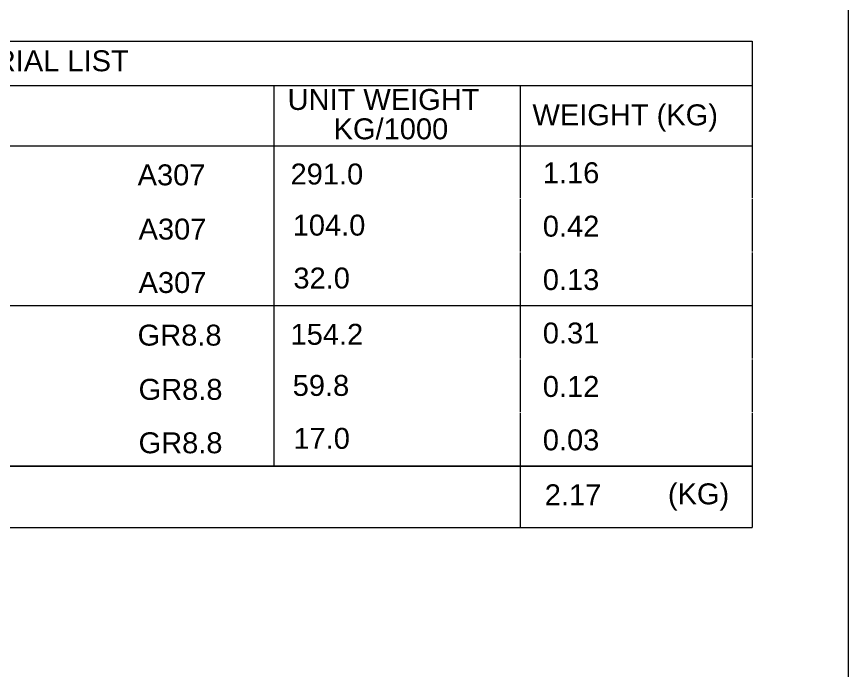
# Model space of a CAD drawing. Header units: millimetres. Extents: x 2 to 579, y 1 to 825.
# Drawn here: x 491.5 to 579, y 647.2 to 715.9 of the extents above; entities that cross this region are included whole.
import ezdxf

# ---------------------------------------------------------------- set-up
doc = ezdxf.new("R2010")
doc.units = ezdxf.units.MM
doc.linetypes.add('XKITLINE00', pattern=[0])
doc.layers.add('DrawingSheet', color=5, linetype='Continuous', lineweight=0)
doc.layers.add('OtherObjectType', color=7, linetype='Continuous', lineweight=0)
doc.styles.add('ARIAL_NARROW', font='ARIALN.TTF')

# ---------------------------------------------------------------- blocks, each defined once
blk = doc.blocks.new('*A120')
at = {"layer": 'DrawingSheet', "color": 5, "linetype": 'XKITLINE00', "lineweight": 0}
blk.add_line((579, 5), (579, 825), dxfattribs=at)
blk = doc.blocks.new('*A121')
at = {"layer": 'OtherObjectType', "color": 7, "linetype": 'XKITLINE00', "lineweight": 0}
for p, q in [((442.755, 713.35), (568.878, 713.35)), ((568.878, 713.35), (568.878, 702.35)), ((442.754, 708.702), (568.877, 708.703)), ((518.57, 708.706), (518.57, 702.35)), ((544.471, 708.689), (544.471, 702.35)), ((442.769, 702.353), (568.878, 702.352)), ((518.571, 702.35), (518.571, 696.731)), ((544.5, 702.347), (544.5, 696.847)), ((568.876, 702.349), (568.876, 696.849)), ((518.572, 696.73), (518.572, 691.112)), ((544.5, 696.728), (544.5, 691.228)), ((568.876, 696.728), (568.876, 691.228)), ((518.573, 691.111), (518.572, 685.494)), ((544.5, 691.11), (544.5, 685.504)), ((568.878, 691.111), (568.878, 685.501)), ((568.878, 685.501), (442.754, 685.53)), ((518.571, 685.493), (518.571, 679.874)), ((544.5, 685.491), (544.5, 679.991)), ((568.876, 685.493), (568.876, 679.993)), ((518.572, 679.874), (518.572, 674.255)), ((544.5, 679.871), (544.5, 674.371)), ((568.876, 679.872), (568.876, 674.372)), ((518.573, 674.255), (518.572, 668.638)), ((544.5, 674.253), (544.5, 668.647)), ((568.878, 674.255), (568.878, 668.644)), ((568.878, 668.644), (442.754, 668.673)), ((442.854, 668.633), (568.873, 668.637)), ((544.498, 668.603), (544.497, 662.188)), ((568.874, 668.607), (568.873, 662.194)), ((442.774, 662.189), (568.873, 662.189))]:
    blk.add_line(p, q, dxfattribs=at)
at = {"layer": 'OtherObjectType', "color": 7, "style": 'ARIAL_NARROW', "width": 1.211571}
for s, p in [('BOLT, NUT & WASHERS MATERIAL LIST', (444.792, 710.186)), ('UNIT WEIGHT', (520.026, 706.117)), ('WEIGHT (KG)', (545.778, 704.499)), (' KG/1000', (524.016, 703.03)), ('1.16', (546.868, 698.412)), ('A307', (504.255, 698.19)), ('291.0', (520.336, 698.279)), ('A307', (504.354, 692.486)), ('104.0', (520.563, 692.902)), ('0.42', (546.868, 692.793)), ('32.0', (520.637, 687.337)), ('0.13', (546.868, 687.175)), ('A307', (504.354, 686.869)), ('GR8.8', (504.255, 681.334)), ('154.2', (520.336, 681.422)), ('0.31', (546.868, 681.556)), ('59.8', (520.563, 676.046)), ('0.12', (546.868, 675.937)), ('GR8.8', (504.354, 675.63)), ('17.0', (520.637, 670.481)), ('GR8.8', (504.354, 670.012)), ('0.03', (546.868, 670.319)), ('2.17', (547.073, 664.544)), ('(KG)', (560.024, 664.641))]:
    blk.add_text(s, height=2.2, dxfattribs=at).set_placement(p)

msp = doc.modelspace()

# ---------------------------------------------------------------- block references
at = {"lineweight": 0}
for name in ['*A120', '*A121']:
    msp.add_blockref(name, (0, 0), dxfattribs=at)

doc.saveas('drawing.dxf')
